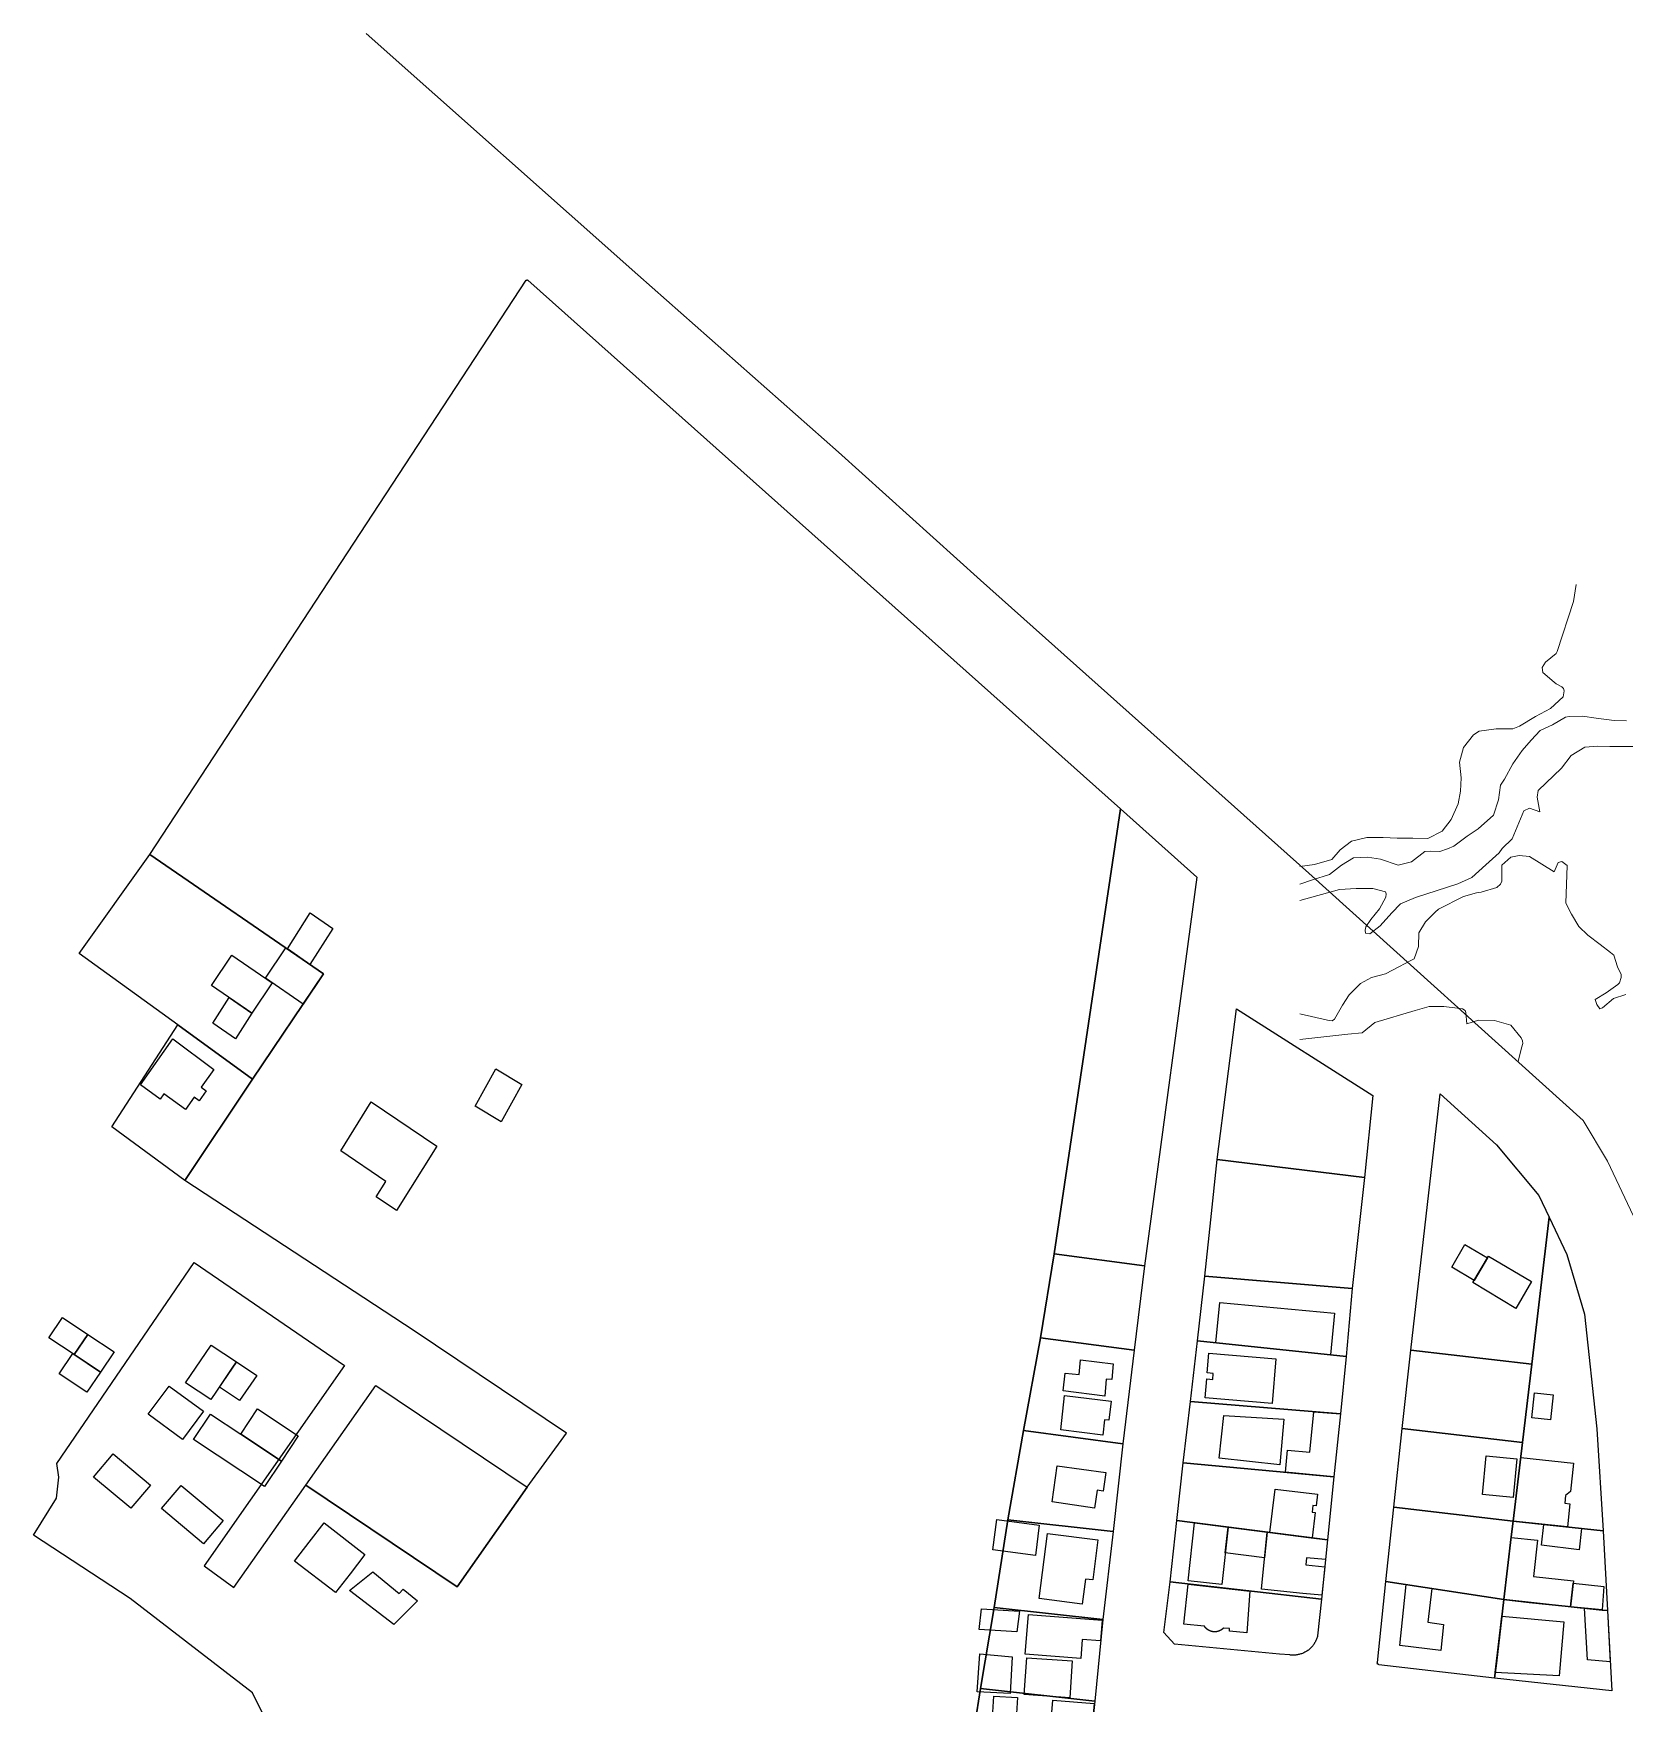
# Model space of a CAD drawing. Header units: millimetres. Extents: x 72 to 2826, y -203 to 794.
# Drawn here: x 1422.3 to 1683.9, y 518.8 to 793.5 of the extents above; entities that cross this region are included whole.
import ezdxf

# ---------------------------------------------------------------- set-up
doc = ezdxf.new("R2010")
doc.units = ezdxf.units.MM
doc.layers.add('01_Fina', color=250, linetype='Continuous', lineweight=15)
doc.layers.add('sig_puyo.sde', color=7, linetype='Continuous', lineweight=5)
doc.layers.add('Traza Urbana', color=7, linetype='Continuous')

msp = doc.modelspace()

# ---------------------------------------------------------------- linework, layer by layer
at = {"layer": '01_Fina', "color": 252, "linetype": 'Continuous', "lineweight": 9, "true_color": 0x939598}
for points in [[(1675.9, 702.86), (1675.46, 700.06), (1672.8, 691.88), (1672.61, 691.55), (1670.86, 690.09), (1670.33, 689.24), (1670.46, 688.39), (1672.29, 686.82), (1672.64, 686.54), (1673.58, 686.07), (1673.84, 685.79), (1673.93, 685.36), (1673.77, 684.41), (1671.71, 682.5), (1669.21, 681.18), (1666.59, 679.56), (1665.49, 679.15), (1662.75, 679.11), (1659.95, 678.74), (1659.04, 678.16), (1657.38, 676.05), (1656.73, 673.65), (1656.99, 671.09), (1656.91, 668.86), (1656.53, 666.79), (1655.36, 664.24), (1653.91, 662.3), (1651.51, 661.12), (1649.05, 661.13), (1646.51, 661.18), (1644.17, 661.26), (1641.5, 661.29), (1638.98, 660.64), (1637.09, 659.24), (1635.72, 657.65), (1632.92, 656.83), (1630.48, 656.5)], [(1684.21, 680.45), (1682.15, 680.5), (1679.22, 680.89), (1676.98, 681.2), (1674.77, 681.18), (1674.18, 681.07), (1672.03, 679.82), (1670.01, 678.88), (1668.5, 677.29), (1667.06, 675.57), (1665.51, 673.37), (1664.11, 670.88), (1663.48, 669.85), (1663.14, 667.48), (1662.35, 664.93), (1659.82, 662.69), (1657.97, 661.49), (1655.81, 659.83), (1654.74, 659.39), (1653.51, 658.95), (1651.96, 659.01), (1651.06, 658.97), (1648.86, 657.29), (1646.65, 656.73), (1643.73, 657.7), (1641.6, 658.03), (1639.31, 657.91), (1637.31, 656.71), (1635.36, 655.17), (1632.55, 654.33), (1630.49, 653.59)], [(1630.49, 650.91), (1637.03, 652.69), (1639.76, 652.89), (1642.5, 652.9), (1644.56, 652.33), (1644.69, 652), (1644.64, 651.48), (1643.6, 649.53), (1642.18, 647.79), (1641.31, 646.6), (1641.23, 646.05), (1641.3, 645.53), (1642.01, 645.45), (1643.7, 646.73), (1645.6, 648.86), (1647.06, 650.36), (1649.49, 651.42), (1656.46, 653.62), (1658.79, 654.68), (1661.04, 656.79), (1663.27, 658.72), (1663.74, 659.43), (1665.38, 661.06), (1667.33, 665.64), (1668.25, 666.09), (1669.92, 665.46), (1669.5, 667.91), (1669.66, 668.97), (1673.51, 672.68), (1675.07, 674.76), (1677.36, 676.11), (1679.4, 676.27), (1681.46, 676.24), (1683.47, 676.24), (1685.91, 676.21)], [(1630.5, 632.29), (1635.03, 631.22), (1635.81, 631.14), (1636.19, 631.37), (1637.48, 633.7), (1638.61, 635.39), (1640.46, 637.23), (1642.25, 638.25), (1644.55, 638.86), (1646.77, 639.99), (1648.86, 641.1), (1649.27, 641.29), (1649.98, 643.34), (1650.06, 645.59), (1651.15, 647.39), (1652.75, 649.01), (1653.3, 649.47), (1657.4, 651.58), (1659.51, 652.14), (1660.32, 652.25), (1662.9, 653.03), (1663.46, 653.61), (1663.68, 654.08), (1663.69, 656.73), (1665.17, 658.01), (1666.54, 658.3), (1668.22, 658.13), (1672.31, 655.63), (1672.94, 657.15), (1673.55, 657.3), (1674.46, 656.67), (1674.22, 650.44), (1675.17, 648.65), (1676.35, 646.65), (1677.84, 645.19), (1679.84, 643.65), (1681.57, 642.37), (1682.13, 641.93), (1682.7, 640.01), (1683.3, 638.75), (1683.34, 638.25), (1683.05, 637.38), (1682.78, 637.07), (1680.87, 635.73), (1679.06, 634.63), (1679.33, 633.8), (1679.81, 633.09), (1680.23, 633.27), (1682.07, 634.79), (1684.09, 635.47)], [(1630.5, 628.02), (1638.39, 628.93), (1640.76, 629.13), (1642.84, 630.86), (1649.45, 632.83), (1651.75, 633.47), (1654.16, 633.46), (1656.41, 633.22), (1657.21, 633.07), (1657.68, 632.82), (1657.77, 632.47), (1657.95, 630.62), (1659.84, 631.21), (1662.51, 631.18), (1665.2, 630.41), (1666.88, 628.33), (1667.09, 627.83), (1667.13, 627.4), (1666.95, 626.67), (1666.38, 624.45), (1666.36, 624.38)]]:
    msp.add_lwpolyline(points, dxfattribs=at)
at = {"layer": 'sig_puyo.sde'}
for p, q in [((1521.62, 753.82), (1476.96, 793.5)), ((1554.65, 724.61), (1521.62, 753.82)), ((1577.97, 703.6), (1554.65, 724.61)), ((1631.97, 655.4), (1577.97, 703.6)), ((1677.07, 614.72), (1631.97, 655.4)), ((1681.05, 608.01), (1677.07, 614.72)), ((1686.29, 597.04), (1681.05, 608.01))]:
    msp.add_line(p, q, dxfattribs=at)
at = {"layer": 'Traza Urbana'}
msp.add_lwpolyline([(1462.72, 511.63), (1458.29, 520.6), (1438.19, 536.12), (1422.27, 546.52), (1426.05, 552.62), (1426.45, 556.05), (1426.15, 558.3), (1448.68, 591.36), (1473.43, 574.42), (1450.37, 541.49), (1455.2, 537.93), (1467.05, 554.78), (1491.94, 538.04), (1503.45, 554.4), (1509.9, 563.31), (1484.88, 580.14), (1447.17, 604.88), (1458.31, 621.5), (1469.95, 638.86), (1441.43, 658.46), (1503.28, 752.91), (1503.29, 752.91), (1503.3, 752.92), (1503.3, 752.92), (1503.31, 752.93), (1503.32, 752.93), (1503.32, 752.93), (1503.33, 752.94), (1503.34, 752.94), (1503.35, 752.95), (1503.35, 752.95), (1503.36, 752.95), (1503.37, 752.95), (1503.38, 752.96), (1503.39, 752.96), (1503.39, 752.96), (1503.4, 752.96), (1503.41, 752.96), (1503.42, 752.96), (1503.43, 752.96), (1503.44, 752.96), (1503.44, 752.96), (1503.45, 752.96), (1503.46, 752.96), (1503.47, 752.96), (1503.48, 752.96), (1503.49, 752.96), (1503.49, 752.96), (1503.5, 752.96), (1503.51, 752.95), (1503.52, 752.95), (1503.53, 752.95), (1503.53, 752.94), (1503.54, 752.94), (1503.55, 752.94), (1503.56, 752.93), (1503.56, 752.93), (1601, 666), (1590.08, 592.81), (1587.87, 578.99), (1585.06, 563.74), (1582.48, 549.07), (1580.22, 534.64), (1578.01, 521.33), (1576.14, 509.47)], dxfattribs=at)
for points in [[(1604.95, 590.84), (1590.08, 592.81), (1601, 666), (1613.57, 654.76)], [(1441.43, 658.46), (1469.95, 638.86), (1458.31, 621.5), (1445.99, 630.48), (1429.78, 642.21)], [(1464.02, 642.94), (1467.76, 648.86), (1471.48, 646.31), (1467.74, 640.38)], [(1460.42, 638.12), (1463.77, 643.11), (1469.95, 638.86), (1466.6, 633.88)], [(1458.16, 632.4), (1451.56, 636.94), (1454.9, 641.92), (1461.5, 637.39)], [(1458.16, 632.4), (1455.51, 628.16), (1451.79, 630.71), (1454.44, 634.95)], [(1620.07, 633.1), (1642.51, 618.82), (1641.13, 605.36), (1616.91, 608.31)], [(1447.17, 604.88), (1435.15, 613.68), (1445.99, 630.48), (1458.31, 621.5)], [(1439.88, 620.6), (1445.17, 628.13), (1451.93, 623.13), (1449.85, 620.19), (1450.66, 619.6), (1449.52, 617.96), (1448.7, 618.56), (1447.27, 616.52), (1443.72, 619.13), (1443.1, 618.22)], [(1494.9, 617.07), (1498.29, 623.2), (1502.6, 620.65), (1499.2, 614.52)], [(1671.47, 598.84), (1668.62, 574.66), (1648.75, 576.98), (1653.54, 619.13), (1662.8, 610.71), (1669.77, 602.4)], [(1472.79, 609.75), (1477.83, 617.81), (1488.58, 610.5), (1481.95, 599.9), (1478.64, 602.15), (1480.23, 604.69)], [(1641.13, 605.36), (1639.1, 587.12), (1614.86, 589.15), (1615.87, 598.37), (1616.91, 608.31)], [(1680.34, 547.25), (1665.56, 548.84), (1667.09, 561.76), (1668.62, 574.66), (1671.47, 598.84), (1674.4, 592.69), (1677.27, 582.88), (1679.33, 564.03)], [(1661.35, 592.14), (1659.15, 588.42), (1655.48, 590.63), (1657.64, 594.34)], [(1603.24, 576.95), (1587.87, 578.99), (1590.08, 592.81), (1604.95, 590.84)], [(1661.49, 592.39), (1668.55, 588.24), (1666.02, 583.8), (1658.93, 588.06)], [(1638.12, 575.94), (1613.65, 578.48), (1614.86, 589.15), (1639.1, 587.12)], [(1431.22, 579.55), (1428.98, 576.23), (1424.8, 578.99), (1427.04, 582.31)], [(1616.68, 578.16), (1617.31, 584.82), (1636.19, 583.05), (1635.55, 576.2)], [(1428.98, 576.23), (1431.22, 579.55), (1435.56, 576.68), (1433.31, 573.36)], [(1447.27, 571.59), (1451.48, 577.79), (1455.64, 575.02), (1453.4, 571.72), (1451.42, 568.82)], [(1585.06, 563.74), (1587.87, 578.99), (1603.24, 576.95), (1601.41, 561.55)], [(1637.15, 566.46), (1612.52, 568.51), (1613.65, 578.48), (1638.12, 575.94)], [(1668.62, 574.66), (1667.09, 561.76), (1647.31, 564.06), (1648.75, 576.98)], [(1431.07, 570.05), (1426.49, 573.08), (1428.73, 576.4), (1433.31, 573.36)], [(1452.84, 570.88), (1455.08, 574.18), (1455.64, 575.02), (1458.98, 572.8), (1456.17, 568.67)], [(1591.91, 573.18), (1594.21, 572.94), (1594.41, 575.36), (1599.81, 574.72), (1599.57, 572.11), (1598.66, 572.18), (1598.42, 569.37), (1591.55, 570.24)], [(1615.54, 576.44), (1626.55, 575.52), (1625.93, 568.17), (1614.92, 569.09), (1615.18, 572.22), (1616.18, 572.14), (1616.26, 573.13), (1615.26, 573.22)], [(1446.77, 562.28), (1441.13, 566.45), (1444.6, 571.06), (1450.24, 566.92)], [(1467.05, 554.78), (1478.55, 571.14), (1503.45, 554.4), (1491.94, 538.04)], [(1598.09, 562.95), (1591.2, 563.87), (1591.79, 569.49), (1599.45, 568.56), (1599.06, 565.43), (1598.35, 565.51)], [(1672.14, 569.61), (1671.7, 565.48), (1668.62, 565.8), (1669.05, 569.93)], [(1451.37, 566.44), (1456.36, 563.12), (1463.05, 558.71), (1460.29, 554.54), (1448.6, 562.26)], [(1456.36, 563.12), (1459.12, 567.3), (1465.8, 562.89), (1463.05, 558.71)], [(1636.08, 556.14), (1611.29, 558.42), (1612.52, 568.51), (1637.15, 566.46)], [(1617.99, 566.19), (1627.84, 565.61), (1627.19, 558.07), (1617.2, 559.21)], [(1628.48, 560.53), (1632.15, 560.19), (1632.76, 566.81), (1637.15, 566.46), (1636.08, 556.14), (1628.12, 556.87)], [(1601.41, 561.55), (1599.77, 547.15), (1582.48, 549.07), (1585.06, 563.74)], [(1665.56, 548.84), (1645.94, 551.13), (1647.31, 564.06), (1667.09, 561.76)], [(1441.53, 554.77), (1438.3, 550.96), (1432.13, 556.06), (1435.36, 559.88)], [(1596.75, 550.95), (1589.77, 551.99), (1590.6, 557.94), (1598.57, 556.83), (1598.15, 553.77), (1597.16, 553.91)], [(1611.29, 558.42), (1636.08, 556.14), (1635.02, 545.77), (1610.29, 548.93)], [(1665.57, 552.74), (1660.54, 553.2), (1661.12, 559.57), (1666.16, 559.11)], [(1665.56, 548.84), (1666.8, 559.29), (1675.5, 558.35), (1675.01, 553.73), (1674.19, 553.08), (1674.05, 551.77), (1674.9, 551.68), (1674.5, 547.88)], [(1450.23, 545.13), (1443.32, 550.89), (1446.58, 554.69), (1453.49, 548.93)], [(1632.52, 546.09), (1625.58, 546.98), (1626.43, 554.11), (1633.38, 553.28), (1633.15, 551.36), (1632.63, 551.42), (1632.5, 550.33), (1633.02, 550.27)], [(1644.64, 538.9), (1645.94, 551.13), (1665.56, 548.84), (1665.25, 546.27), (1664.04, 535.94)], [(1465.18, 542.23), (1467.62, 545.4), (1470.05, 548.57), (1476.76, 543.36), (1474.33, 540.18), (1471.95, 537.09)], [(1580.67, 549.08), (1587.64, 548.18), (1587, 543.21), (1580.03, 544.11)], [(1582.48, 549.07), (1599.77, 547.15), (1598.11, 532.64), (1580.22, 534.64)], [(1594.68, 535.19), (1587.61, 536.11), (1589, 546.82), (1597.28, 545.74), (1596.43, 539.16), (1595.22, 539.32)], [(1610.29, 548.93), (1635.03, 545.77), (1634.02, 536), (1609.14, 538.83)], [(1617.66, 538.41), (1612.1, 539.03), (1613.16, 548.57), (1618.71, 547.86)], [(1624.68, 542.81), (1618.23, 543.6), (1618.71, 547.86), (1625.1, 547.04)], [(1624.17, 537.63), (1625.1, 547.04), (1631.89, 546.17), (1635.03, 545.77), (1634.69, 542.52), (1631.57, 542.82), (1631.45, 541.66), (1634.57, 541.35), (1634.09, 536.65), (1630.99, 536.95)], [(1680.34, 547.25), (1681.09, 534.14), (1680.18, 534.21), (1677.17, 534.52), (1676.56, 534.58), (1675.08, 534.75), (1674.11, 534.85), (1668.21, 535.48), (1664.04, 535.94), (1665.25, 546.27), (1665.56, 548.84)], [(1670.24, 544.87), (1670.6, 548.3), (1676.78, 547.63), (1676.4, 544.11)], [(1665.24, 546.16), (1669.55, 545.7), (1668.89, 539.72), (1675.48, 539.03), (1675.01, 534.75), (1664.04, 535.94)], [(1474.22, 537.45), (1478.06, 540.49), (1482.38, 536.92), (1483.09, 537.63), (1485.41, 535.72), (1481.51, 531.84)], [(1633.4, 530), (1633.37, 529.86), (1633.33, 529.71), (1633.29, 529.59), (1633.24, 529.45), (1633.19, 529.32), (1633.13, 529.19), (1633.07, 529.06), (1633, 528.92), (1632.92, 528.8), (1632.85, 528.67), (1632.77, 528.57), (1632.69, 528.45), (1632.6, 528.34), (1632.52, 528.23), (1632.42, 528.13), (1632.32, 528.02), (1632.22, 527.92), (1632.11, 527.83), (1632, 527.73), (1631.89, 527.64), (1631.78, 527.56), (1631.66, 527.48), (1631.54, 527.4), (1631.42, 527.34), (1631.29, 527.27), (1631.16, 527.2), (1631.03, 527.15), (1630.9, 527.09), (1630.77, 527.04), (1630.63, 527), (1630.5, 526.96), (1630.36, 526.92), (1630.22, 526.89), (1630.09, 526.86), (1629.95, 526.84), (1629.81, 526.82), (1629.66, 526.81), (1629.52, 526.8), (1629.38, 526.8), (1629.24, 526.8), (1629.1, 526.81), (1628.96, 526.82), (1628.82, 526.83), (1627.13, 526.96), (1609.89, 528.61), (1608.13, 530.51), (1609.14, 538.83), (1634.02, 536)], [(1622.28, 537.33), (1621.78, 530.47), (1618.9, 530.76), (1618.94, 531.16), (1617.94, 531.26), (1617.93, 531.25), (1617.93, 531.24), (1617.92, 531.23), (1617.91, 531.23), (1617.91, 531.22), (1617.9, 531.21), (1617.89, 531.21), (1617.88, 531.2), (1617.88, 531.2), (1617.87, 531.19), (1617.86, 531.18), (1617.86, 531.18), (1617.85, 531.17), (1617.84, 531.16), (1617.84, 531.16), (1617.83, 531.15), (1617.82, 531.14), (1617.82, 531.14), (1617.81, 531.13), (1617.8, 531.13), (1617.79, 531.12), (1617.79, 531.11), (1617.78, 531.11), (1617.77, 531.1), (1617.76, 531.09), (1617.76, 531.09), (1617.75, 531.08), (1617.74, 531.08), (1617.74, 531.07), (1617.73, 531.07), (1617.72, 531.06), (1617.71, 531.05), (1617.71, 531.05), (1617.7, 531.04), (1617.69, 531.04), (1617.68, 531.03), (1617.67, 531.03), (1617.67, 531.02), (1617.66, 531.01), (1617.65, 531.01), (1617.64, 531), (1617.64, 531), (1617.63, 530.99), (1617.62, 530.99), (1617.61, 530.98), (1617.6, 530.98), (1617.6, 530.97), (1617.59, 530.97), (1617.58, 530.96), (1617.57, 530.96), (1617.57, 530.95), (1617.56, 530.95), (1617.55, 530.94), (1617.54, 530.94), (1617.53, 530.93), (1617.53, 530.93), (1617.52, 530.92), (1617.51, 530.92), (1617.5, 530.91), (1617.49, 530.91), (1617.48, 530.9), (1617.48, 530.9), (1617.47, 530.89), (1617.46, 530.89), (1617.45, 530.88), (1617.44, 530.88), (1617.43, 530.88), (1617.43, 530.87), (1617.42, 530.87), (1617.41, 530.86), (1617.4, 530.86), (1617.39, 530.85), (1617.38, 530.85), (1617.38, 530.84), (1617.37, 530.84), (1617.36, 530.84), (1617.35, 530.83), (1617.34, 530.83), (1617.33, 530.82), (1617.32, 530.82), (1617.32, 530.82), (1617.31, 530.81), (1617.3, 530.81), (1617.29, 530.81), (1617.28, 530.8), (1617.27, 530.8), (1617.26, 530.79), (1617.25, 530.79), (1617.25, 530.79), (1617.24, 530.78), (1617.23, 530.78), (1617.22, 530.78), (1617.21, 530.77), (1617.2, 530.77), (1617.19, 530.77), (1617.18, 530.76), (1617.18, 530.76), (1617.17, 530.76), (1617.16, 530.75), (1617.15, 530.75), (1617.14, 530.75), (1617.13, 530.74), (1617.12, 530.74), (1617.11, 530.74), (1617.1, 530.74), (1617.09, 530.73), (1617.09, 530.73), (1617.08, 530.73), (1617.07, 530.72), (1617.06, 530.72), (1617.05, 530.72), (1617.04, 530.72), (1617.03, 530.71), (1617.02, 530.71), (1617.01, 530.71), (1617, 530.71), (1616.99, 530.7), (1616.99, 530.7), (1616.98, 530.7), (1616.97, 530.7), (1616.96, 530.69), (1616.95, 530.69), (1616.94, 530.69), (1616.93, 530.69), (1616.92, 530.69), (1616.91, 530.68), (1616.9, 530.68), (1616.89, 530.68), (1616.88, 530.68), (1616.87, 530.68), (1616.87, 530.67), (1616.86, 530.67), (1616.85, 530.67), (1616.84, 530.67), (1616.83, 530.67), (1616.82, 530.67), (1616.81, 530.66), (1616.8, 530.66), (1616.79, 530.66), (1616.78, 530.66), (1616.77, 530.66), (1616.76, 530.66), (1616.75, 530.66), (1616.74, 530.65), (1616.73, 530.65), (1616.73, 530.65), (1616.72, 530.65), (1616.71, 530.65), (1616.7, 530.65), (1616.69, 530.65), (1616.68, 530.65), (1616.67, 530.65), (1616.66, 530.65), (1616.65, 530.65), (1616.64, 530.64), (1616.63, 530.64), (1616.62, 530.64), (1616.61, 530.64), (1616.6, 530.64), (1616.59, 530.64), (1616.58, 530.64), (1616.57, 530.64), (1616.57, 530.64), (1616.56, 530.64), (1616.55, 530.64), (1616.54, 530.64), (1616.53, 530.64), (1616.52, 530.64), (1616.51, 530.64), (1616.5, 530.64), (1616.49, 530.64), (1616.48, 530.64), (1616.47, 530.64), (1616.46, 530.64), (1616.45, 530.64), (1616.44, 530.64), (1616.43, 530.64), (1616.42, 530.64), (1616.41, 530.64), (1616.4, 530.64), (1616.4, 530.64), (1616.39, 530.64), (1616.38, 530.64), (1616.37, 530.64), (1616.36, 530.64), (1616.35, 530.64), (1616.34, 530.64), (1616.33, 530.64), (1616.32, 530.65), (1616.31, 530.65), (1616.3, 530.65), (1616.29, 530.65), (1616.28, 530.65), (1616.27, 530.65), (1616.26, 530.65), (1616.25, 530.65), (1616.24, 530.65), (1616.23, 530.65), (1616.23, 530.65), (1616.22, 530.66), (1616.21, 530.66), (1616.2, 530.66), (1616.19, 530.66), (1616.18, 530.66), (1616.17, 530.66), (1616.16, 530.66), (1616.15, 530.67), (1616.14, 530.67), (1616.13, 530.67), (1616.12, 530.67), (1616.11, 530.67), (1616.1, 530.67), (1616.09, 530.68), (1616.09, 530.68), (1616.08, 530.68), (1616.07, 530.68), (1616.06, 530.68), (1616.05, 530.69), (1616.04, 530.69), (1616.03, 530.69), (1616.02, 530.69), (1616.01, 530.69), (1616, 530.7), (1615.99, 530.7), (1615.98, 530.7), (1615.97, 530.7), (1615.97, 530.71), (1615.96, 530.71), (1615.95, 530.71), (1615.94, 530.71), (1615.93, 530.72), (1615.92, 530.72), (1615.91, 530.72), (1615.9, 530.72), (1615.89, 530.73), (1615.88, 530.73), (1615.87, 530.73), (1615.87, 530.74), (1615.86, 530.74), (1615.85, 530.74), (1615.84, 530.74), (1615.83, 530.75), (1615.82, 530.75), (1615.81, 530.75), (1615.8, 530.76), (1615.79, 530.76), (1615.79, 530.76), (1615.78, 530.77), (1615.77, 530.77), (1615.76, 530.77), (1615.75, 530.78), (1615.74, 530.78), (1615.73, 530.78), (1615.72, 530.79), (1615.71, 530.79), (1615.71, 530.79), (1615.7, 530.8), (1615.69, 530.8), (1615.68, 530.81), (1615.67, 530.81), (1615.66, 530.81), (1615.65, 530.82), (1615.65, 530.82), (1615.64, 530.82), (1615.63, 530.83), (1615.62, 530.83), (1615.61, 530.84), (1615.6, 530.84), (1615.59, 530.85), (1615.59, 530.85), (1615.58, 530.85), (1615.57, 530.86), (1615.56, 530.86), (1615.55, 530.87), (1615.54, 530.87), (1615.54, 530.88), (1615.53, 530.88), (1615.52, 530.88), (1615.51, 530.89), (1615.5, 530.89), (1615.49, 530.9), (1615.49, 530.9), (1615.48, 530.91), (1615.47, 530.91), (1615.46, 530.92), (1615.45, 530.92), (1615.44, 530.93), (1615.44, 530.93), (1615.43, 530.94), (1615.42, 530.94), (1615.41, 530.95), (1615.4, 530.95), (1615.4, 530.96), (1615.39, 530.96), (1615.38, 530.97), (1615.37, 530.97), (1615.36, 530.98), (1615.36, 530.98), (1615.35, 530.99), (1615.34, 530.99), (1615.33, 531), (1615.33, 531), (1615.32, 531.01), (1615.31, 531.01), (1615.3, 531.02), (1615.29, 531.03), (1615.29, 531.03), (1615.28, 531.04), (1615.27, 531.04), (1615.26, 531.05), (1615.26, 531.05), (1615.25, 531.06), (1615.24, 531.07), (1615.23, 531.07), (1615.23, 531.08), (1615.22, 531.08), (1615.21, 531.09), (1615.21, 531.1), (1615.2, 531.1), (1615.19, 531.11), (1615.18, 531.11), (1615.18, 531.12), (1615.17, 531.13), (1615.16, 531.13), (1615.15, 531.14), (1615.15, 531.14), (1615.14, 531.15), (1615.13, 531.16), (1615.13, 531.16), (1615.12, 531.17), (1615.11, 531.18), (1615.11, 531.18), (1615.1, 531.19), (1615.09, 531.2), (1615.08, 531.2), (1615.08, 531.21), (1615.07, 531.22), (1615.06, 531.22), (1615.06, 531.23), (1615.05, 531.24), (1615.04, 531.24), (1615.04, 531.25), (1615.03, 531.26), (1615.02, 531.26), (1615.02, 531.27), (1615.01, 531.28), (1615.01, 531.28), (1615, 531.29), (1614.99, 531.3), (1614.99, 531.3), (1614.98, 531.31), (1614.97, 531.32), (1614.97, 531.33), (1614.96, 531.33), (1614.95, 531.34), (1614.95, 531.35), (1614.94, 531.35), (1614.94, 531.36), (1614.93, 531.37), (1614.92, 531.38), (1614.92, 531.38), (1614.91, 531.39), (1614.91, 531.4), (1614.9, 531.41), (1614.89, 531.41), (1614.89, 531.42), (1614.88, 531.43), (1614.88, 531.43), (1614.87, 531.44), (1614.87, 531.45), (1614.86, 531.46), (1614.85, 531.47), (1614.85, 531.47), (1614.84, 531.48), (1614.84, 531.49), (1614.83, 531.5), (1614.83, 531.5), (1614.82, 531.51), (1614.82, 531.52), (1614.81, 531.53), (1614.81, 531.53), (1614.8, 531.54), (1614.8, 531.55), (1614.79, 531.56), (1614.78, 531.57), (1611.42, 531.9), (1612.13, 538.48)], [(1643.49, 525.23), (1643.48, 525.23), (1643.47, 525.24), (1643.46, 525.24), (1643.45, 525.24), (1643.44, 525.24), (1643.43, 525.24), (1643.42, 525.25), (1643.41, 525.25), (1643.4, 525.25), (1643.39, 525.26), (1643.38, 525.26), (1643.37, 525.27), (1643.37, 525.27), (1643.36, 525.28), (1643.35, 525.28), (1643.34, 525.29), (1643.33, 525.29), (1643.32, 525.3), (1643.32, 525.31), (1643.31, 525.31), (1643.3, 525.32), (1643.3, 525.33), (1643.29, 525.34), (1643.28, 525.34), (1643.28, 525.35), (1643.27, 525.36), (1643.27, 525.37), (1643.26, 525.38), (1643.26, 525.39), (1643.25, 525.4), (1643.25, 525.4), (1643.24, 525.41), (1643.24, 525.42), (1643.24, 525.43), (1643.23, 525.44), (1643.23, 525.45), (1643.23, 525.46), (1643.23, 525.47), (1643.22, 525.48), (1643.22, 525.49), (1643.22, 525.5), (1643.22, 525.51), (1643.22, 525.52), (1643.22, 525.53), (1643.22, 525.54), (1643.22, 525.55), (1643.22, 525.56), (1643.23, 525.57), (1643.23, 525.58), (1644.64, 538.9), (1664.04, 535.94), (1662.81, 525.5), (1662.51, 523.01)], [(1653.66, 527.57), (1646.91, 528.36), (1647.97, 538.39), (1652.2, 537.74), (1651.55, 532.24), (1654.12, 531.85)], [(1680.18, 534.23), (1675.01, 534.75), (1675.44, 538.63), (1680.45, 538.09)], [(1664.04, 535.94), (1668.21, 535.48), (1674.11, 534.85), (1675.08, 534.75), (1676.56, 534.58), (1677.17, 534.53), (1680.18, 534.2), (1681.09, 534.14), (1681.77, 520.95), (1662.51, 523.01), (1662.81, 525.5)], [(1577.74, 531.02), (1578.16, 534.43), (1584.4, 534.03), (1583.98, 530.63)], [(1580.22, 534.64), (1598.11, 532.64), (1596.79, 519.21), (1578.01, 521.33)], [(1594.46, 526.23), (1585.34, 526.95), (1585.86, 533.49), (1598, 532.53), (1597.73, 529.14), (1594.71, 529.38)], [(1673.1, 523.37), (1662.62, 523.93), (1663.71, 533.19), (1673.9, 532.29)], [(1681.09, 534.14), (1681.52, 525.71), (1677.76, 526.02), (1677.31, 534.52)], [(1582.85, 520.47), (1577.42, 520.74), (1577.85, 527.03), (1583.19, 526.51)], [(1592.66, 519.8), (1585.18, 520.3), (1585.59, 526.34), (1593.07, 525.84)], [(1578.01, 521.33), (1596.79, 519.21), (1595.51, 507.28), (1576.14, 509.47)], [(1583.78, 515.46), (1579.91, 515.69), (1580.17, 520.07), (1584.05, 519.84)], [(1589.11, 510.15), (1589.9, 519.39), (1596.65, 518.82), (1596.14, 512.82), (1592.9, 513.1), (1592.61, 509.67), (1589.09, 509.97)]]:
    msp.add_lwpolyline(points, close=True, dxfattribs=at)

doc.saveas('drawing.dxf')
